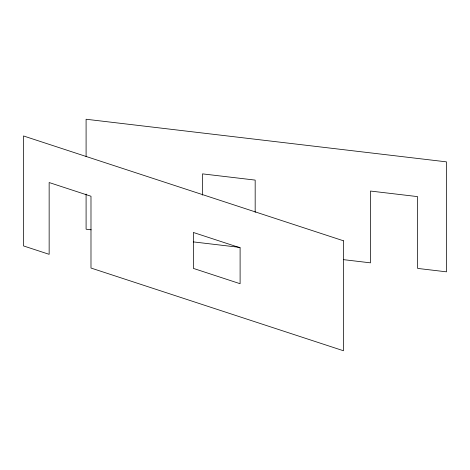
<?xml version="1.0" encoding="UTF-8"?>
<svg xmlns="http://www.w3.org/2000/svg" width="470" height="470" viewBox="0 0 470 470"><rect width="100%" height="100%" fill="white"/><g stroke="black" fill="none" stroke-linecap="round" stroke-linejoin="round"><path stroke-width="0.7" d="M91.198 229.818L86.092 229.213L86.092 194.022M193.287 241.891L239.224 247.32M343.5 259.651L370.478 262.842L370.478 191.049L417.607 196.619L417.607 268.417L446.5 271.83L446.5 161.862L86.092 119.245L86.092 156.633M255.175 212.364L255.175 180.098L202.505 173.871L202.505 195.138M343.453 240.787L23.5 135.953L23.5 245.922L49.15 254.329L49.15 182.53L90.986 196.243L90.986 268.035L343.453 350.755L343.453 240.787M240.105 247.784L193.352 232.468L193.352 268.394L240.105 283.716L240.105 247.784"/></g></svg>
